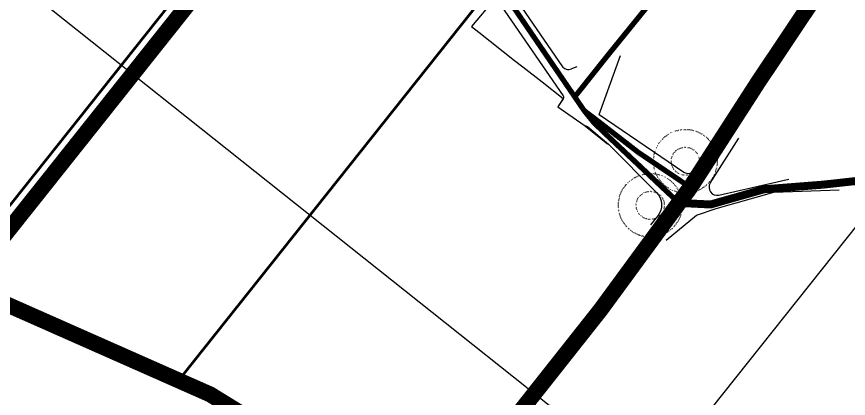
# Model space of a CAD drawing. Header units: metres. Extents: x -664657 to -643449, y -1076720 to -1062383.
# Drawn here: x -662804.3 to -662490.9, y -1064496.8 to -1064352.9 of the extents above; entities that cross this region are included whole.
import ezdxf

# ---------------------------------------------------------------- set-up
doc = ezdxf.new("R2010")
doc.units = ezdxf.units.M
doc.header["$LTSCALE"] = 0.1
for name, pattern in [('DASHED', [19.05, 12.7, -6.35]), ('DOT', [6.35, 0, -6.35]), ('EVENDASH', [6.35, 3.175, -3.175])]:
    doc.linetypes.add(name, pattern=pattern)
doc.layers.add('AA_THER_DOPRAVA', color=142, linetype='Continuous')
doc.layers.add('AA_THER_KOMUNIKACE', color=201, linetype='Continuous')
doc.layers.add('AA_THER_pomocná', color=30, linetype='Continuous', plot=False)
doc.layers.add('FLOATING-WINDOWS', color=2, linetype='Continuous', plot=False)

msp = doc.modelspace()

# ---------------------------------------------------------------- linework, layer by layer
at = {"layer": 'AA_THER_DOPRAVA', "color": 136, "linetype": 'EVENDASH', "ltscale": 5}
for points, const_width in [([(-662359.78, -1064132.306), (-662420.827, -1064221.854), (-662524.994, -1064377.686), (-662550.48, -1064417.255), (-662584.294, -1064463.364), (-662627.424, -1064517.937), (-662642.011, -1064534.837), (-662662.369, -1064553.357), (-662756.006, -1064634.352)], 6), ([(-662510.358, -1064279.61), (-662581.734, -1064367.656), (-662594.028, -1064383.119)], 2), ([(-662824.037, -1064454.274), (-662737.028, -1064344.839), (-662733.584, -1064336.264)], 6), ([(-662500.387, -1064416.207), (-662459.293, -1064411.69), (-662435.939, -1064406.679), (-662403.664, -1064391.801), (-662330.54, -1064364.188)], 3), ([(-662957.965, -1064383.167), (-662824.037, -1064454.274), (-662731.402, -1064495.273), (-662652.19, -1064544.097)], 6), ([(-662550.48, -1064417.255), (-662570.159, -1064403.989), (-662585.322, -1064392.233), (-662590.488, -1064388.306), (-662594.028, -1064383.119)], 2), ([(-662500.387, -1064416.207), (-662522.733, -1064417.965), (-662542.835, -1064423.691), (-662554.764, -1064423.097)], 3)]:
    msp.add_lwpolyline(points, dxfattribs=dict(at, const_width=const_width))
at = {"layer": 'AA_THER_DOPRAVA', "color": 23, "linetype": 'DASHED', "ltscale": 0.5, "const_width": 1}
for points in [[(-662743.319, -1064489.999), (-662620.013, -1064334.913), (-662628.131, -1064323.357), (-662565.907, -1064245.095), (-662575.371, -1064237.743)], [(-662827.815, -1064450.339), (-662741.008, -1064341.158), (-662744.642, -1064335.096), (-662750.984, -1064329.74)]]:
    msp.add_lwpolyline(points, dxfattribs=at)
at = {"layer": 'AA_THER_DOPRAVA', "const_width": 2}
msp.add_lwpolyline([(-662733.584, -1064336.264), (-662733.394, -1064334.991), (-662730.495, -1064330.661), (-662707.986, -1064302.35, -0.4101755), (-662696.516, -1064300.96), (-662631.764, -1064332.538), (-662628.12, -1064334.985), (-662623.21, -1064340.15), (-662620.707, -1064344.032), (-662590.488, -1064388.306), (-662586.962, -1064392.689), (-662582.944, -1064396.598), (-662554.985, -1064422.921)], format="xyb", dxfattribs=at)
at = {"layer": 'AA_THER_KOMUNIKACE'}
for p, q in [((-662628.756, -1064327.902), (-662598.882, -1064371.488)), ((-662584.856, -1064389.733), (-662576.747, -1064367.503)), ((-662593.247, -1064371.771), (-662595.307, -1064372.583)), ((-662584.872, -1064389.722), (-662552.958, -1064411.456)), ((-662590.435, -1064393.775), (-662589.262, -1064394.313)), ((-662548.731, -1064410.575), (-662538.799, -1064394.806)), ((-662542.967, -1064415.621), (-662532.153, -1064398.753)), ((-662527.622, -1064417.378), (-662513.336, -1064414.159)), ((-662540.685, -1064425.253), (-662518.997, -1064419.003)), ((-662539.764, -1064420.163), (-662532.06, -1064418.378)), ((-662532.06, -1064418.378), (-662527.622, -1064417.378)), ((-662518.997, -1064419.003), (-662494.372, -1064418.128)), ((-662548.185, -1064427.753), (-662540.685, -1064425.253)), ((-662559.56, -1064437.128), (-662548.185, -1064427.753))]:
    msp.add_line(p, q, dxfattribs=at)
msp.add_lwpolyline([(-662656.497, -1064325.128), (-662645.497, -1064330.878), (-662628.435, -1064343.128), (-662624.31, -1064346.147), (-662632.935, -1064356.647), (-662630.185, -1064358.753), (-662616.747, -1064369.378), (-662613.624, -1064371.862), (-662606.372, -1064377.503), (-662598.372, -1064383.753), (-662600.372, -1064386.9), (-662590.435, -1064393.775), (-662581.695, -1064400.766)], dxfattribs=at)
for points in [[(-662625.636, -1064343.067), (-662598.446, -1064382.737, -0.3003399), (-662598.427, -1064383.839), (-662600.372, -1064386.9)], [(-662589.262, -1064394.313), (-662581.324, -1064400.977), (-662563.261, -1064419.128, -0.3806048), (-662562.766, -1064428.024), (-662565.436, -1064431.382)]]:
    msp.add_lwpolyline(points, format="xyb", dxfattribs=at)
for centre, start, end in [((-662596.408, -1064369.792), 214.42705, 291.51268), ((-662551.27, -1064408.976), 235.74444, 327.79688), ((-662540.441, -1064417.24), 147.33723, 283.03866)]:
    msp.add_arc(centre, 3, start, end, dxfattribs=at)
at = {"layer": 'AA_THER_pomocná', "linetype": 'DOT', "ltscale": 0.5}
for centre, radius in [((-662552.338, -1064407.372), 12), ((-662552.338, -1064407.372), 5.3), ((-662565.568, -1064424.012), 12), ((-662565.568, -1064424.012), 5.3)]:
    msp.add_circle(centre, radius, dxfattribs=at)
at = {"layer": 'FLOATING-WINDOWS', "linetype": 'ByBlock', "lineweight": -3}
msp.add_lwpolyline([(-662894.343, -1064268.197), (-662565.589, -1064529.58), (-662380.754, -1064297.105), (-662709.507, -1064035.721)], close=True, dxfattribs=at)

doc.saveas('drawing.dxf')
